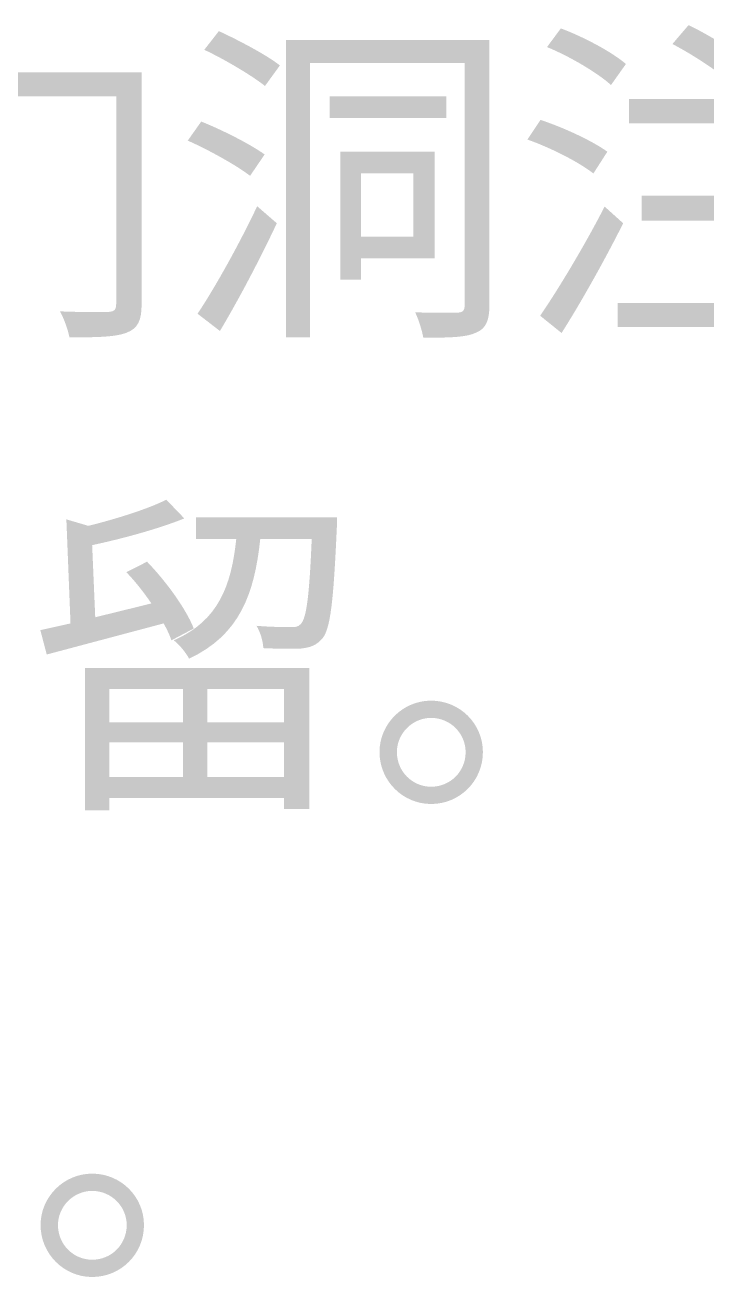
# Model space of a CAD drawing. Header units: millimetres. Extents: x -4600 to 229000, y -4300 to 19460.
# Drawn here: x 21732 to 22309, y 10178 to 11236 of the extents above; entities that cross this region are included whole.
import ezdxf

# ---------------------------------------------------------------- set-up
doc = ezdxf.new("R2010")
doc.units = ezdxf.units.MM
doc.header["$LTSCALE"] = 100
doc.layers.add('A-NOTE', color=7, linetype='Continuous', lineweight=18)

# ---------------------------------------------------------------- blocks, each defined once
blk = doc.blocks.new('A01_SHEET')
at = {"layer": 'A-NOTE'}
h = blk.add_hatch(color=256, dxfattribs=at)
edge = h.paths.add_edge_path()
edge.add_line((21704.7, 11235.9), (21704.7, 11196.1))
edge.add_line((21704.7, 11196.1), (21602.1, 11196.1))
edge.add_line((21602.1, 11196.1), (21602.1, 10972.4))
edge.add_line((21602.1, 10972.4), (21623.3, 10972.4))
edge.add_line((21623.3, 10972.4), (21623.3, 11175.8))
edge.add_line((21623.3, 11175.8), (21704.7, 11175.8))
edge.add_line((21704.7, 11175.8), (21704.7, 11117))
edge.add_line((21704.7, 11117), (21725.9, 11117))
edge.add_line((21725.9, 11117), (21725.9, 11175.8))
edge.add_line((21725.9, 11175.8), (21809.5, 11175.8))
edge.add_line((21809.5, 11175.8), (21809.5, 11000.2))
edge.add_spline(control_points=[(21809.5, 11000.2), (21809.5, 10995.3), (21807.8, 10993.9), (21802.7, 10993.6)], knot_values=[0, 0, 0, 0, 1, 1, 1, 1], degree=3, periodic=0)
edge.add_spline(control_points=[(21802.7, 10993.6), (21797.5, 10993.6), (21779.7, 10993.3), (21762, 10994.1)], knot_values=[0, 0, 0, 0, 1, 1, 1, 1], degree=3, periodic=0)
edge.add_spline(control_points=[(21762, 10994.1), (21765.4, 10988.1), (21768.9, 10978.1), (21770, 10972.1)], knot_values=[0, 0, 0, 0, 1, 1, 1, 1], degree=3, periodic=0)
edge.add_spline(control_points=[(21770, 10972.1), (21793.5, 10972.1), (21809.2, 10972.4), (21818.4, 10976.1)], knot_values=[0, 0, 0, 0, 1, 1, 1, 1], degree=3, periodic=0)
edge.add_spline(control_points=[(21818.4, 10976.1), (21827.6, 10979.5), (21831, 10986.1), (21831, 10999.9)], knot_values=[0, 0, 0, 0, 1, 1, 1, 1], degree=3, periodic=0)
edge.add_line((21831, 10999.9), (21831, 11196.1))
edge.add_line((21831, 11196.1), (21725.9, 11196.1))
edge.add_line((21725.9, 11196.1), (21725.9, 11235.9))
edge.add_line((21725.9, 11235.9), (21704.7, 11235.9))
h = blk.add_hatch(color=256, dxfattribs=at)
edge = h.paths.add_edge_path()
edge.add_spline(control_points=[(22173.7, 11217.6), (22193.2, 11209.6), (22216.4, 11195.8), (22227.8, 11185.5)], knot_values=[0, 0, 0, 0, 1, 1, 1, 1], degree=3, periodic=0)
edge.add_line((22227.8, 11185.5), (22240.4, 11203.3))
edge.add_spline(control_points=[(22240.4, 11203.3), (22228.4, 11213.6), (22204.6, 11226.2), (22185.4, 11233.4)], knot_values=[0, 0, 0, 0, 1, 1, 1, 1], degree=3, periodic=0)
edge.add_line((22185.4, 11233.4), (22173.7, 11217.6))
h = blk.add_hatch(color=256, dxfattribs=at)
edge = h.paths.add_edge_path()
edge.add_line((22243, 11173.8), (22243, 11153.1))
edge.add_line((22243, 11153.1), (22316.3, 11153.1))
edge.add_line((22316.3, 11153.1), (22316.3, 11091.8))
edge.add_line((22316.3, 11091.8), (22253.6, 11091.8))
edge.add_line((22253.6, 11091.8), (22253.6, 11070.9))
edge.add_line((22253.6, 11070.9), (22316.3, 11070.9))
edge.add_line((22316.3, 11070.9), (22316.3, 11001.3))
edge.add_line((22316.3, 11001.3), (22233.3, 11001.3))
edge.add_line((22233.3, 11001.3), (22233.3, 10981))
edge.add_line((22233.3, 10981), (22421.8, 10981))
edge.add_line((22421.8, 10981), (22421.8, 11001.3))
edge.add_line((22421.8, 11001.3), (22338.4, 11001.3))
edge.add_line((22338.4, 11001.3), (22338.4, 11070.9))
edge.add_line((22338.4, 11070.9), (22405.2, 11070.9))
edge.add_line((22405.2, 11070.9), (22405.2, 11091.8))
edge.add_line((22405.2, 11091.8), (22338.4, 11091.8))
edge.add_line((22338.4, 11091.8), (22338.4, 11153.1))
edge.add_line((22338.4, 11153.1), (22415.5, 11153.1))
edge.add_line((22415.5, 11153.1), (22415.5, 11173.8))
edge.add_line((22415.5, 11173.8), (22345.9, 11173.8))
edge.add_line((22345.9, 11173.8), (22360.5, 11191.5))
edge.add_spline(control_points=[(22360.5, 11191.5), (22346.4, 11205.6), (22317.2, 11224.5), (22293.4, 11236.2)], knot_values=[0, 0, 0, 0, 1, 1, 1, 1], degree=3, periodic=0)
edge.add_line((22293.4, 11236.2), (22279.7, 11220.2))
edge.add_spline(control_points=[(22279.7, 11220.2), (22303.2, 11207.9), (22331, 11188.4), (22344.7, 11173.8)], knot_values=[0, 0, 0, 0, 1, 1, 1, 1], degree=3, periodic=0)
edge.add_line((22344.7, 11173.8), (22243, 11173.8))
h = blk.add_hatch(color=256, dxfattribs=at)
edge = h.paths.add_edge_path()
edge.add_spline(control_points=[(21884, 11215.3), (21901.5, 11207), (21923.8, 11193.8), (21935.3, 11184.7)], knot_values=[0, 0, 0, 0, 1, 1, 1, 1], degree=3, periodic=0)
edge.add_line((21935.3, 11184.7), (21947.9, 11202.1))
edge.add_spline(control_points=[(21947.9, 11202.1), (21936.5, 11211), (21913.2, 11223.3), (21896.3, 11231.1)], knot_values=[0, 0, 0, 0, 1, 1, 1, 1], degree=3, periodic=0)
edge.add_line((21896.3, 11231.1), (21884, 11215.3))
h = blk.add_hatch(color=256, dxfattribs=at)
edge = h.paths.add_edge_path()
edge.add_line((21953.1, 11223.6), (21953.1, 10972.1))
edge.add_line((21953.1, 10972.1), (21973.4, 10972.1))
edge.add_line((21973.4, 10972.1), (21973.4, 11204.1))
edge.add_line((21973.4, 11204.1), (22104.1, 11204.1))
edge.add_line((22104.1, 11204.1), (22104.1, 10999.6))
edge.add_spline(control_points=[(22104.1, 10999.6), (22104.1, 10994.7), (22102.6, 10993.3), (22098, 10993)], knot_values=[0, 0, 0, 0, 1, 1, 1, 1], degree=3, periodic=0)
edge.add_spline(control_points=[(22098, 10993), (22093.5, 10993), (22078.6, 10992.7), (22062.2, 10993.3)], knot_values=[0, 0, 0, 0, 1, 1, 1, 1], degree=3, periodic=0)
edge.add_spline(control_points=[(22062.2, 10993.3), (22065.1, 10987.6), (22068.2, 10977.5), (22069.1, 10971.8)], knot_values=[0, 0, 0, 0, 1, 1, 1, 1], degree=3, periodic=0)
edge.add_spline(control_points=[(22069.1, 10971.8), (22091.7, 10971.8), (22105.5, 10972.1), (22113.8, 10976.1)], knot_values=[0, 0, 0, 0, 1, 1, 1, 1], degree=3, periodic=0)
edge.add_spline(control_points=[(22113.8, 10976.1), (22122.1, 10979.5), (22125, 10986.4), (22125, 10999.3)], knot_values=[0, 0, 0, 0, 1, 1, 1, 1], degree=3, periodic=0)
edge.add_line((22125, 10999.3), (22125, 11223.6))
edge.add_line((22125, 11223.6), (21953.1, 11223.6))
h.paths.add_polyline_path([(21998.9, 11129.1), (21998.9, 11020.8), (22016.4, 11020.8), (22016.4, 11038.8), (22078.8, 11038.8), (22078.8, 11129.1), (21998.9, 11129.1)], flags=0)
h.paths.add_polyline_path([(22016.4, 11110.7), (22060.8, 11110.7), (22060.8, 11057.2), (22016.4, 11057.2), (22016.4, 11110.7)], flags=0)
h.paths.add_polyline_path([(21990, 11175.8), (21990, 11157.7), (22088.6, 11157.7), (22088.6, 11175.8), (21990, 11175.8)], flags=0)
h = blk.add_hatch(color=256, dxfattribs=at)
edge = h.paths.add_edge_path()
edge.add_spline(control_points=[(21870, 11138.5), (21888, 11130.5), (21911.2, 11117.6), (21922.7, 11108.7)], knot_values=[0, 0, 0, 0, 1, 1, 1, 1], degree=3, periodic=0)
edge.add_line((21922.7, 11108.7), (21935, 11126.8))
edge.add_spline(control_points=[(21935, 11126.8), (21923, 11135.4), (21899.5, 11147.4), (21881.4, 11154.6)], knot_values=[0, 0, 0, 0, 1, 1, 1, 1], degree=3, periodic=0)
edge.add_line((21881.4, 11154.6), (21870, 11138.5))
h = blk.add_hatch(color=256, dxfattribs=at)
edge = h.paths.add_edge_path()
edge.add_spline(control_points=[(22157.1, 11139.4), (22176.8, 11132.5), (22200.9, 11120.2), (22212.9, 11110.7)], knot_values=[0, 0, 0, 0, 1, 1, 1, 1], degree=3, periodic=0)
edge.add_line((22212.9, 11110.7), (22224.7, 11129.1))
edge.add_spline(control_points=[(22224.7, 11129.1), (22212.3, 11138.2), (22187.4, 11149.7), (22168.2, 11156)], knot_values=[0, 0, 0, 0, 1, 1, 1, 1], degree=3, periodic=0)
edge.add_line((22168.2, 11156), (22157.1, 11139.4))
h = blk.add_hatch(color=256, dxfattribs=at)
edge = h.paths.add_edge_path()
edge.add_line((21878.3, 10992.1), (21897.2, 10977.5))
edge.add_spline(control_points=[(21897.2, 10977.5), (21913, 11003.9), (21931.3, 11038.8), (21945.3, 11068.6)], knot_values=[0, 0, 0, 0, 1, 1, 1, 1], degree=3, periodic=0)
edge.add_line((21945.3, 11068.6), (21928.7, 11083))
edge.add_spline(control_points=[(21928.7, 11083), (21913.5, 11050.9), (21892.9, 11013.9), (21878.3, 10992.1)], knot_values=[0, 0, 0, 0, 1, 1, 1, 1], degree=3, periodic=0)
h = blk.add_hatch(color=256, dxfattribs=at)
edge = h.paths.add_edge_path()
edge.add_line((22167.9, 10990.4), (22186, 10975.8))
edge.add_spline(control_points=[(22186, 10975.8), (22202.9, 11002.4), (22222.9, 11038.3), (22238.1, 11068.6)], knot_values=[0, 0, 0, 0, 1, 1, 1, 1], degree=3, periodic=0)
edge.add_line((22238.1, 11068.6), (22222.4, 11082.7))
edge.add_spline(control_points=[(22222.4, 11082.7), (22205.8, 11050.3), (22183.1, 11012.5), (22167.9, 10990.4)], knot_values=[0, 0, 0, 0, 1, 1, 1, 1], degree=3, periodic=0)
h = blk.add_hatch(color=256, dxfattribs=at)
edge = h.paths.add_edge_path()
edge.add_spline(control_points=[(21818.1, 10773.5), (21825.6, 10765.8), (21832.7, 10756.6), (21839.3, 10747.1)], knot_values=[0, 0, 0, 0, 1, 1, 1, 1], degree=3, periodic=0)
edge.add_line((21839.3, 10747.1), (21791.8, 10735.4))
edge.add_line((21791.8, 10735.4), (21789.2, 10796.4))
edge.add_spline(control_points=[(21789.2, 10796.4), (21815.8, 10802.1), (21845.3, 10810.2), (21867.1, 10819)], knot_values=[0, 0, 0, 0, 1, 1, 1, 1], degree=3, periodic=0)
edge.add_line((21867.1, 10819), (21851.9, 10834.8))
edge.add_spline(control_points=[(21851.9, 10834.8), (21836.5, 10827.1), (21810.4, 10818.8), (21786, 10812.7)], knot_values=[0, 0, 0, 0, 1, 1, 1, 1], degree=3, periodic=0)
edge.add_line((21786, 10812.7), (21767.4, 10818.2))
edge.add_line((21767.4, 10818.2), (21770.9, 10730.2))
edge.add_line((21770.9, 10730.2), (21745.4, 10724.5))
edge.add_line((21745.4, 10724.5), (21750.8, 10703.9))
edge.add_line((21750.8, 10703.9), (21849.6, 10730.2))
edge.add_spline(control_points=[(21849.6, 10730.2), (21852.5, 10725.1), (21854.8, 10720.2), (21856.2, 10715.9)], knot_values=[0, 0, 0, 0, 1, 1, 1, 1], degree=3, periodic=0)
edge.add_line((21856.2, 10715.9), (21875.1, 10725.9))
edge.add_spline(control_points=[(21875.1, 10725.9), (21868.6, 10742.5), (21851.7, 10765.8), (21835.6, 10782.4)], knot_values=[0, 0, 0, 0, 1, 1, 1, 1], degree=3, periodic=0)
edge.add_line((21835.6, 10782.4), (21818.1, 10773.5))
h = blk.add_hatch(color=256, dxfattribs=at)
edge = h.paths.add_edge_path()
edge.add_line((21877.1, 10819.9), (21877.1, 10801.6))
edge.add_line((21877.1, 10801.6), (21911, 10801.6))
edge.add_spline(control_points=[(21911, 10801.6), (21906.9, 10762.6), (21896.3, 10732.5), (21858.2, 10715.9)], knot_values=[0, 0, 0, 0, 1, 1, 1, 1], degree=3, periodic=0)
edge.add_spline(control_points=[(21858.2, 10715.9), (21862.8, 10712.5), (21868.6, 10705.3), (21871.1, 10700.4)], knot_values=[0, 0, 0, 0, 1, 1, 1, 1], degree=3, periodic=0)
edge.add_spline(control_points=[(21871.1, 10700.4), (21914.1, 10720.5), (21926.4, 10755.4), (21931.3, 10801.6)], knot_values=[0, 0, 0, 0, 1, 1, 1, 1], degree=3, periodic=0)
edge.add_line((21931.3, 10801.6), (21974.8, 10801.6))
edge.add_spline(control_points=[(21974.8, 10801.6), (21972.8, 10753.1), (21970.3, 10734.8), (21965.7, 10729.9)], knot_values=[0, 0, 0, 0, 1, 1, 1, 1], degree=3, periodic=0)
edge.add_spline(control_points=[(21965.7, 10729.9), (21963.7, 10727.4), (21961.1, 10726.8), (21956.8, 10727.1)], knot_values=[0, 0, 0, 0, 1, 1, 1, 1], degree=3, periodic=0)
edge.add_spline(control_points=[(21956.8, 10727.1), (21952.2, 10727.1), (21940.8, 10727.1), (21928.1, 10728.2)], knot_values=[0, 0, 0, 0, 1, 1, 1, 1], degree=3, periodic=0)
edge.add_spline(control_points=[(21928.1, 10728.2), (21931.3, 10723.1), (21933.6, 10715.3), (21933.9, 10709.3)], knot_values=[0, 0, 0, 0, 1, 1, 1, 1], degree=3, periodic=0)
edge.add_spline(control_points=[(21933.9, 10709.3), (21946.8, 10708.7), (21959.4, 10708.5), (21966.2, 10709)], knot_values=[0, 0, 0, 0, 1, 1, 1, 1], degree=3, periodic=0)
edge.add_spline(control_points=[(21966.2, 10709), (21974, 10709.9), (21978.9, 10711.9), (21983.7, 10717.3)], knot_values=[0, 0, 0, 0, 1, 1, 1, 1], degree=3, periodic=0)
edge.add_spline(control_points=[(21983.7, 10717.3), (21990.6, 10725.4), (21993.2, 10748.3), (21996, 10810.7)], knot_values=[0, 0, 0, 0, 1, 1, 1, 1], degree=3, periodic=0)
edge.add_spline(control_points=[(21996, 10810.7), (21996.3, 10813.6), (21996.3, 10819.9), (21996.3, 10819.9)], knot_values=[0, 0, 0, 0, 1, 1, 1, 1], degree=3, periodic=0)
edge.add_line((21996.3, 10819.9), (21877.1, 10819.9))
h = blk.add_hatch(color=256, dxfattribs=at)
h.paths.add_polyline_path([(21783.2, 10692.4), (21783.2, 10572.1), (21803.8, 10572.1), (21803.8, 10582.7), (21951.4, 10582.7), (21951.4, 10573.2), (21972.8, 10573.2), (21972.8, 10692.4), (21783.2, 10692.4)])
h.paths.add_polyline_path([(21951.4, 10629.7), (21951.4, 10600.4), (21886.6, 10600.4), (21886.6, 10629.7), (21951.4, 10629.7)], flags=0)
h.paths.add_polyline_path([(21951.4, 10646.6), (21886.6, 10646.6), (21886.6, 10674.6), (21951.4, 10674.6), (21951.4, 10646.6)], flags=0)
h.paths.add_polyline_path([(21803.8, 10629.7), (21866, 10629.7), (21866, 10600.4), (21803.8, 10600.4), (21803.8, 10629.7)], flags=0)
h.paths.add_polyline_path([(21803.8, 10646.6), (21803.8, 10674.6), (21866, 10674.6), (21866, 10646.6), (21803.8, 10646.6)], flags=0)
h = blk.add_hatch(color=256, dxfattribs=at)
edge = h.paths.add_edge_path()
edge.add_spline(control_points=[(22075.7, 10664.9), (22051.9, 10664.9), (22032.1, 10645.4), (22032.1, 10621.4), (22032.1, 10597), (22051.9, 10577.5), (22075.7, 10577.5), (22100, 10577.5), (22119.5, 10597), (22119.5, 10621.4), (22119.5, 10645.4), (22100, 10664.9), (22075.7, 10664.9)], knot_values=[0, 0, 0, 0, 1, 1, 1, 2, 2, 2, 3, 3, 3, 4, 4, 4, 4], degree=3, periodic=0)
edge = h.paths.add_edge_path(flags=0)
edge.add_spline(control_points=[(22075.7, 10592.1), (22059.9, 10592.1), (22046.8, 10605), (22046.8, 10621.4), (22046.8, 10637.1), (22059.9, 10650.3), (22075.7, 10650.3), (22092, 10650.3), (22104.9, 10637.1), (22104.9, 10621.4), (22104.9, 10605), (22092, 10592.1), (22075.7, 10592.1)], knot_values=[0, 0, 0, 0, 1, 1, 1, 2, 2, 2, 3, 3, 3, 4, 4, 4, 4], degree=3, periodic=0)
h = blk.add_hatch(color=256, dxfattribs=at)
edge = h.paths.add_edge_path()
edge.add_spline(control_points=[(21789.2, 10264.9), (21765.4, 10264.9), (21745.6, 10245.4), (21745.6, 10221.4), (21745.6, 10197), (21765.4, 10177.5), (21789.2, 10177.5), (21813.5, 10177.5), (21833, 10197), (21833, 10221.4), (21833, 10245.4), (21813.5, 10264.9), (21789.2, 10264.9)], knot_values=[0, 0, 0, 0, 1, 1, 1, 2, 2, 2, 3, 3, 3, 4, 4, 4, 4], degree=3, periodic=0)
edge = h.paths.add_edge_path(flags=0)
edge.add_spline(control_points=[(21789.2, 10192.1), (21773.4, 10192.1), (21760.3, 10205), (21760.3, 10221.4), (21760.3, 10237.1), (21773.4, 10250.3), (21789.2, 10250.3), (21805.5, 10250.3), (21818.4, 10237.1), (21818.4, 10221.4), (21818.4, 10205), (21805.5, 10192.1), (21789.2, 10192.1)], knot_values=[0, 0, 0, 0, 1, 1, 1, 2, 2, 2, 3, 3, 3, 4, 4, 4, 4], degree=3, periodic=0)

msp = doc.modelspace()

# ---------------------------------------------------------------- block references
msp.add_blockref('A01_SHEET', (0, 0))

doc.saveas('drawing.dxf')
